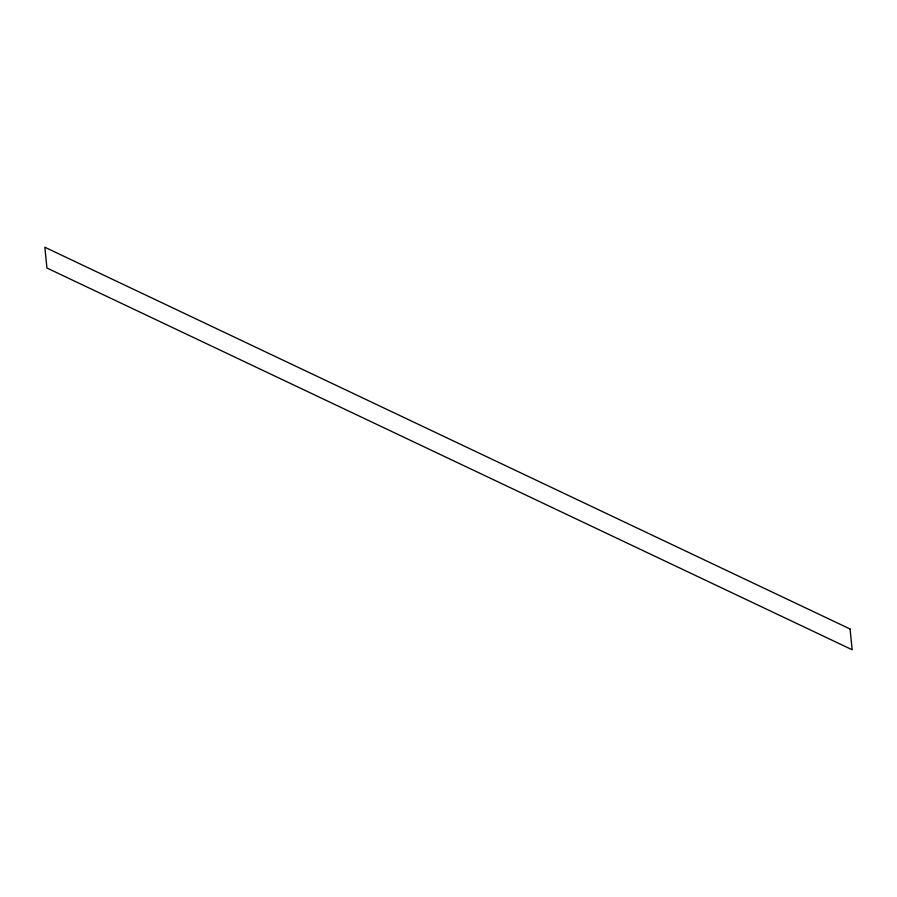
<?xml version="1.0" encoding="UTF-8"?>
<svg xmlns="http://www.w3.org/2000/svg" width="897" height="897" viewBox="0 0 897 897"><rect width="100%" height="100%" fill="white"/><g stroke="black" fill="none" stroke-linecap="round" stroke-linejoin="round"><path stroke-width="1.35" d="M850.076 628.988L44.85 247.247L46.924 268.012L852.15 649.753L850.076 628.988"/></g></svg>
